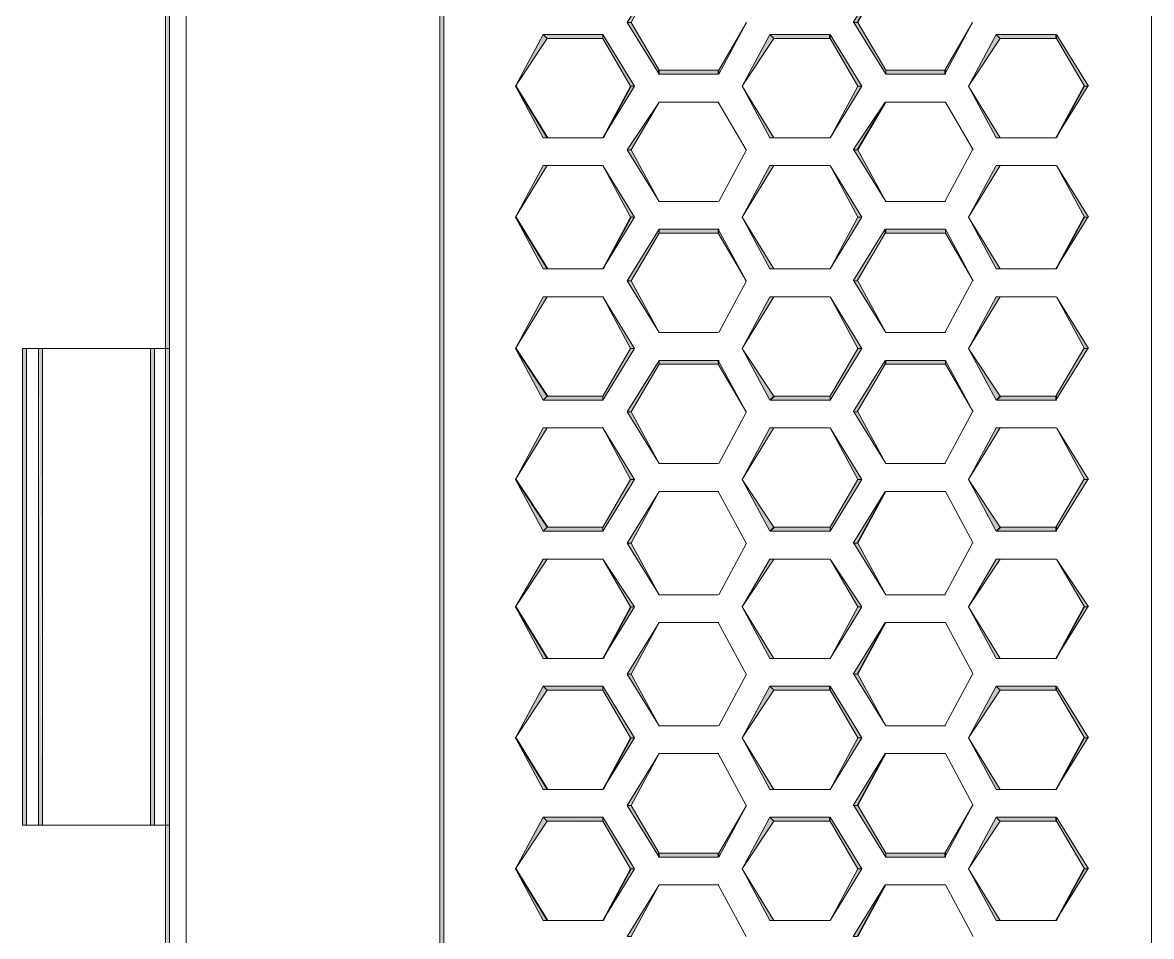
# Model space of a CAD drawing. Header units: millimetres. Extents: x 41 to 1635, y 11 to 1528.
# Drawn here: x 1229.4 to 1348.5, y 926.6 to 1023 of the extents above; entities that cross this region are included whole.
import ezdxf

# ---------------------------------------------------------------- set-up
doc = ezdxf.new("R2010")
doc.units = ezdxf.units.MM
doc.header["$LTSCALE"] = 8
for name, color, linetype in [('1', 7, 'CONTINUOUS'), ('PDF2_Geometry', 7, 'CONTINUOUS'), ('PDF2_Solid Fills', 7, 'CONTINUOUS')]:
    doc.layers.add(name, color=color, linetype=linetype)

# ---------------------------------------------------------------- blocks, each defined once
blk = doc.blocks.new('Sinee')
at = {"layer": 'PDF2_Geometry', "lineweight": 5}
for points in [[(0, 0), (-0.42, 0), (-0.42, -696.11), (0, -696.11)], [(1.75, -22.23), (1.75, -673.88)], [(1.75, -22.23), (1.75, -673.88)], [(28.93, -23.9), (28.52, -23.9), (28.52, -672.21), (28.93, -672.21)], [(103.58, -672.21), (103.58, -23.91)], [(103.58, -672.21), (103.58, -23.91)], [(48.29, -504.89), (48.71, -504.89), (51.65, -499.44)], [(48.71, -504.89), (51.65, -499.44)], [(72.13, -504.89), (72.55, -504.89), (75.48, -499.44)], [(72.62, -504.89), (75.55, -499.44)], [(51.65, -510.35), (51.65, -509.93), (48.71, -504.89), (48.29, -504.89)], [(60.88, -504.89), (57.94, -510.35)], [(60.88, -504.89), (57.94, -509.93), (57.94, -510.35)], [(75.55, -510.35), (75.55, -509.93), (72.62, -504.89), (72.2, -504.89)], [(84.71, -504.89), (81.77, -510.35)], [(84.71, -504.89), (81.77, -509.93), (81.77, -510.35)], [(36.48, -511.6), (39.42, -506.15)], [(36.48, -511.6), (39.84, -506.57), (39.42, -506.15)], [(39.42, -506.15), (39.84, -506.57), (45.71, -506.57), (45.71, -506.15)], [(45.71, -506.15), (45.71, -506.57), (48.64, -511.6), (49.06, -511.6)], [(60.39, -511.6), (63.32, -506.15)], [(60.39, -511.6), (63.74, -506.57), (63.32, -506.15)], [(63.32, -506.15), (63.74, -506.57), (69.61, -506.57), (69.61, -506.15)], [(69.68, -506.15), (69.68, -506.57), (72.62, -511.6), (73.04, -511.6)], [(84.29, -511.6), (87.22, -506.15)], [(84.29, -511.6), (87.64, -506.57), (87.22, -506.15)], [(87.22, -506.15), (87.64, -506.57), (93.51, -506.57), (93.51, -506.15)], [(93.58, -506.15), (93.58, -506.57), (96.52, -511.6), (96.94, -511.6)], [(51.58, -510.35), (57.87, -510.35), (57.87, -509.93), (51.58, -509.93)], [(75.55, -510.35), (81.84, -510.35), (81.84, -509.93), (75.55, -509.93)], [(39.42, -517.05), (39.84, -517.05), (36.48, -511.6)], [(39.91, -517.05), (36.55, -511.6)], [(49.06, -511.6), (48.64, -511.6), (45.71, -517.05)], [(48.71, -511.6), (45.78, -517.05)], [(63.74, -517.05), (60.39, -511.6)], [(63.32, -517.05), (63.74, -517.05), (60.39, -511.6)], [(72.62, -511.6), (69.68, -517.05)], [(73.04, -511.6), (72.62, -511.6), (69.68, -517.05)], [(87.64, -517.05), (84.29, -511.6)], [(87.22, -517.05), (87.64, -517.05), (84.29, -511.6)], [(96.87, -511.6), (96.45, -511.6), (93.51, -517.05)], [(96.52, -511.6), (93.58, -517.05)], [(48.29, -518.31), (48.71, -518.31), (51.65, -513.28)], [(48.71, -518.31), (51.65, -513.28)], [(51.65, -513.28), (57.94, -513.28)], [(51.65, -513.28), (57.94, -513.28)], [(57.87, -513.28), (60.81, -518.31)], [(57.87, -513.28), (60.81, -518.31)], [(72.13, -518.31), (72.55, -518.31), (75.48, -513.28)], [(72.62, -518.31), (75.55, -513.28)], [(75.55, -513.28), (81.84, -513.28)], [(75.55, -513.28), (81.84, -513.28)], [(81.84, -513.28), (84.78, -518.31)], [(81.84, -513.28), (84.78, -518.31)], [(45.71, -517.05), (39.42, -517.05)], [(45.71, -517.05), (39.42, -517.05), (39.84, -517.05)], [(69.68, -517.05), (63.39, -517.05)], [(69.68, -517.05), (63.39, -517.05), (63.81, -517.05)], [(93.58, -517.05), (87.29, -517.05)], [(93.58, -517.05), (87.29, -517.05), (87.71, -517.05)], [(51.65, -523.76), (48.29, -518.31)], [(51.65, -523.76), (48.71, -518.31), (48.29, -518.31)], [(60.88, -518.31), (57.94, -523.76)], [(60.88, -518.31), (57.94, -523.76)], [(75.55, -523.76), (72.2, -518.31)], [(75.55, -523.76), (72.62, -518.31), (72.2, -518.31)], [(84.71, -518.31), (81.77, -523.76)], [(84.71, -518.31), (81.77, -523.76)], [(36.48, -525.44), (39.42, -519.99)], [(36.48, -525.44), (39.84, -519.99), (39.42, -519.99)], [(39.42, -519.99), (45.71, -519.99)], [(39.91, -519.99), (45.78, -519.99)], [(45.71, -519.99), (49.06, -525.44)], [(45.71, -519.99), (48.64, -525.44), (49.06, -525.44)], [(60.39, -525.44), (63.32, -519.99)], [(60.39, -525.44), (63.74, -519.99), (63.32, -519.99)], [(63.32, -519.99), (69.61, -519.99)], [(63.74, -519.99), (69.61, -519.99)], [(69.68, -519.99), (73.04, -525.44)], [(69.68, -519.99), (72.62, -525.44), (73.04, -525.44)], [(84.29, -525.44), (87.22, -519.99)], [(84.29, -525.44), (87.64, -519.99), (87.22, -519.99)], [(87.22, -519.99), (93.51, -519.99)], [(87.64, -519.99), (93.51, -519.99)], [(93.58, -519.99), (96.94, -525.44)], [(93.58, -519.99), (96.52, -525.44), (96.94, -525.44)], [(57.87, -523.76), (51.58, -523.76)], [(57.87, -523.76), (51.58, -523.76)], [(81.84, -523.76), (75.55, -523.76)], [(81.84, -523.76), (75.55, -523.76)], [(39.42, -530.89), (39.84, -530.89), (36.48, -525.44)], [(39.91, -530.89), (36.55, -525.44)], [(49.06, -525.44), (48.64, -525.44), (45.71, -530.89)], [(48.71, -525.44), (45.78, -530.89)], [(63.74, -530.89), (60.39, -525.44)], [(63.32, -530.89), (63.74, -530.89), (60.39, -525.44)], [(72.62, -525.44), (69.68, -530.89)], [(73.04, -525.44), (72.62, -525.44), (69.68, -530.89)], [(87.64, -530.89), (84.29, -525.44)], [(87.22, -530.89), (87.64, -530.89), (84.29, -525.44)], [(96.87, -525.44), (96.45, -525.44), (93.51, -530.89)], [(96.52, -525.44), (93.58, -530.89)], [(48.29, -532.15), (48.71, -532.15), (51.65, -527.12), (51.65, -526.7)], [(57.94, -526.7), (51.65, -526.7), (51.65, -527.12), (57.94, -527.12)], [(57.87, -526.7), (57.87, -527.12), (60.81, -532.15)], [(57.87, -527.12), (60.81, -532.15)], [(72.13, -532.15), (72.55, -532.15), (75.48, -527.12), (75.48, -526.7)], [(81.84, -526.7), (75.55, -526.7), (75.55, -527.12), (81.84, -527.12)], [(81.84, -526.7), (81.84, -527.12), (84.78, -532.15)], [(81.84, -527.12), (84.78, -532.15)], [(45.71, -530.89), (39.42, -530.89)], [(45.71, -530.89), (39.42, -530.89), (39.84, -530.89)], [(69.68, -530.89), (63.39, -530.89)], [(69.68, -530.89), (63.39, -530.89), (63.81, -530.89)], [(93.58, -530.89), (87.29, -530.89)], [(93.58, -530.89), (87.29, -530.89), (87.71, -530.89)], [(51.65, -537.6), (48.29, -532.15)], [(51.65, -537.6), (48.71, -532.15), (48.29, -532.15)], [(60.88, -532.15), (57.94, -537.6)], [(60.88, -532.15), (57.94, -537.6)], [(75.55, -537.6), (72.2, -532.15)], [(75.55, -537.6), (72.62, -532.15), (72.2, -532.15)], [(84.71, -532.15), (81.77, -537.6)], [(84.71, -532.15), (81.77, -537.6)], [(36.48, -539.28), (39.42, -533.83)], [(36.48, -539.28), (39.84, -533.83), (39.42, -533.83)], [(39.42, -533.83), (45.71, -533.83)], [(39.91, -533.83), (45.78, -533.83)], [(45.71, -533.83), (49.06, -539.28)], [(45.71, -533.83), (48.64, -539.28), (49.06, -539.28)], [(60.39, -539.28), (63.32, -533.83)], [(60.39, -539.28), (63.74, -533.83), (63.32, -533.83)], [(63.32, -533.83), (69.61, -533.83)], [(63.74, -533.83), (69.61, -533.83)], [(69.68, -533.83), (73.04, -539.28)], [(69.68, -533.83), (72.62, -539.28), (73.04, -539.28)], [(84.29, -539.28), (87.22, -533.83)], [(84.29, -539.28), (87.64, -533.83), (87.22, -533.83)], [(87.22, -533.83), (93.51, -533.83)], [(87.64, -533.83), (93.51, -533.83)], [(93.58, -533.83), (96.94, -539.28)], [(93.58, -533.83), (96.52, -539.28), (96.94, -539.28)], [(57.87, -537.6), (51.58, -537.6)], [(57.87, -537.6), (51.58, -537.6)], [(81.84, -537.6), (75.55, -537.6)], [(81.84, -537.6), (75.55, -537.6)], [(-15.52, -589.6), (-15.1, -589.6), (-15.1, -539.28), (-15.52, -539.28)], [(-15.1, -539.28), (0, -539.28)], [(-15.1, -539.28), (0, -539.28)], [(-13.84, -589.6), (-13.42, -589.6), (-13.42, -539.28), (-13.84, -539.28)], [(-2.03, -589.6), (-1.61, -589.6), (-1.61, -539.28), (-2.03, -539.28)], [(39.42, -544.73), (39.84, -544.31), (36.48, -539.28)], [(39.91, -544.31), (36.55, -539.28)], [(49.06, -539.28), (48.64, -539.28), (45.71, -544.31), (45.71, -544.73)], [(63.74, -544.31), (60.39, -539.28)], [(63.32, -544.73), (63.74, -544.31), (60.39, -539.28)], [(73.04, -539.28), (72.62, -539.28), (69.68, -544.31), (69.68, -544.73)], [(87.64, -544.31), (84.29, -539.28)], [(87.22, -544.73), (87.64, -544.31), (84.29, -539.28)], [(96.87, -539.28), (96.45, -539.28), (93.51, -544.31), (93.51, -544.73)], [(48.29, -545.99), (48.71, -545.99), (51.65, -540.96), (51.65, -540.54)], [(57.94, -540.54), (51.65, -540.54), (51.65, -540.96), (57.94, -540.96)], [(57.87, -540.54), (57.87, -540.96), (60.81, -545.99)], [(72.13, -545.99), (72.55, -545.99), (75.48, -540.96), (75.48, -540.54)], [(81.84, -540.54), (75.55, -540.54), (75.55, -540.96), (81.84, -540.96)], [(81.84, -540.54), (81.84, -540.96), (84.78, -545.99)], [(57.87, -540.96), (60.81, -545.99)], [(81.84, -540.96), (84.78, -545.99)], [(45.71, -544.73), (45.71, -544.31), (39.84, -544.31), (39.42, -544.73)], [(69.68, -544.73), (69.68, -544.31), (63.81, -544.31), (63.39, -544.73)], [(93.58, -544.73), (93.58, -544.31), (87.71, -544.31), (87.29, -544.73)], [(51.65, -551.44), (48.29, -545.99)], [(51.65, -551.44), (48.71, -545.99), (48.29, -545.99)], [(60.88, -545.99), (57.94, -551.44)], [(60.88, -545.99), (57.94, -551.44)], [(75.55, -551.44), (72.2, -545.99)], [(75.55, -551.44), (72.62, -545.99), (72.2, -545.99)], [(84.71, -545.99), (81.77, -551.44)], [(84.71, -545.99), (81.77, -551.44)], [(36.48, -553.12), (39.42, -547.67)], [(36.48, -553.12), (39.84, -547.67), (39.42, -547.67)], [(39.42, -547.67), (45.71, -547.67)], [(39.91, -547.67), (45.78, -547.67)], [(45.71, -547.67), (49.06, -553.12)], [(45.71, -547.67), (48.64, -553.12), (49.06, -553.12)], [(60.39, -553.12), (63.32, -547.67)], [(60.39, -553.12), (63.74, -547.67), (63.32, -547.67)], [(63.32, -547.67), (69.61, -547.67)], [(63.74, -547.67), (69.61, -547.67)], [(69.68, -547.67), (73.04, -553.12)], [(69.68, -547.67), (72.62, -553.12), (73.04, -553.12)], [(84.29, -553.12), (87.22, -547.67)], [(84.29, -553.12), (87.64, -547.67), (87.22, -547.67)], [(87.22, -547.67), (93.51, -547.67)], [(87.64, -547.67), (93.51, -547.67)], [(93.58, -547.67), (96.94, -553.12)], [(93.58, -547.67), (96.52, -553.12), (96.94, -553.12)], [(57.87, -551.44), (51.58, -551.44)], [(57.87, -551.44), (51.58, -551.44)], [(81.84, -551.44), (75.55, -551.44)], [(81.84, -551.44), (75.55, -551.44)], [(39.42, -558.57), (39.84, -558.15), (36.48, -553.12)], [(39.91, -558.15), (36.55, -553.12)], [(49.06, -553.12), (48.64, -553.12), (45.71, -558.15), (45.71, -558.57)], [(63.74, -558.15), (60.39, -553.12)], [(63.32, -558.57), (63.74, -558.15), (60.39, -553.12)], [(73.04, -553.12), (72.62, -553.12), (69.68, -558.15), (69.68, -558.57)], [(87.64, -558.15), (84.29, -553.12)], [(87.22, -558.57), (87.64, -558.15), (84.29, -553.12)], [(96.87, -553.12), (96.45, -553.12), (93.51, -558.15), (93.51, -558.57)], [(48.29, -559.83), (48.71, -559.83), (51.65, -554.38)], [(48.71, -559.83), (51.65, -554.38)], [(51.65, -554.38), (57.94, -554.38)], [(51.65, -554.38), (57.94, -554.38)], [(57.87, -554.38), (60.81, -559.83)], [(57.87, -554.38), (60.81, -559.83)], [(72.13, -559.83), (72.55, -559.83), (75.48, -554.38)], [(72.62, -559.83), (75.55, -554.38)], [(75.55, -554.38), (81.84, -554.38)], [(75.55, -554.38), (81.84, -554.38)], [(81.84, -554.38), (84.78, -559.83)], [(81.84, -554.38), (84.78, -559.83)], [(45.71, -558.57), (45.71, -558.15), (39.84, -558.15), (39.42, -558.57)], [(69.68, -558.57), (69.68, -558.15), (63.81, -558.15), (63.39, -558.57)], [(93.58, -558.57), (93.58, -558.15), (87.71, -558.15), (87.29, -558.57)], [(51.65, -565.28), (48.29, -559.83)], [(51.65, -565.28), (48.71, -559.83), (48.29, -559.83)], [(60.88, -559.83), (57.94, -565.28)], [(60.88, -559.83), (57.94, -565.28)], [(75.55, -565.28), (72.2, -559.83)], [(75.55, -565.28), (72.62, -559.83), (72.2, -559.83)], [(84.71, -559.83), (81.77, -565.28)], [(84.71, -559.83), (81.77, -565.28)], [(36.48, -566.54), (39.42, -561.51)], [(36.48, -566.54), (39.84, -561.51), (39.42, -561.51)], [(39.42, -561.51), (45.71, -561.51)], [(39.91, -561.51), (45.78, -561.51)], [(45.71, -561.51), (49.06, -566.54)], [(45.71, -561.51), (48.64, -566.54), (49.06, -566.54)], [(60.39, -566.54), (63.32, -561.51)], [(60.39, -566.54), (63.74, -561.51), (63.32, -561.51)], [(63.32, -561.51), (69.61, -561.51)], [(63.74, -561.51), (69.61, -561.51)], [(69.68, -561.51), (73.04, -566.54)], [(69.68, -561.51), (72.62, -566.54), (73.04, -566.54)], [(84.29, -566.54), (87.22, -561.51)], [(84.29, -566.54), (87.64, -561.51), (87.22, -561.51)], [(87.22, -561.51), (93.51, -561.51)], [(87.64, -561.51), (93.51, -561.51)], [(93.58, -561.51), (96.94, -566.54)], [(93.58, -561.51), (96.52, -566.54), (96.94, -566.54)], [(57.87, -565.28), (51.58, -565.28)], [(57.87, -565.28), (51.58, -565.28)], [(81.84, -565.28), (75.55, -565.28)], [(81.84, -565.28), (75.55, -565.28)], [(39.42, -571.99), (39.84, -571.99), (36.48, -566.54)], [(39.91, -571.99), (36.55, -566.54)], [(49.06, -566.54), (48.64, -566.54), (45.71, -571.99)], [(48.71, -566.54), (45.78, -571.99)], [(63.74, -571.99), (60.39, -566.54)], [(63.32, -571.99), (63.74, -571.99), (60.39, -566.54)], [(72.62, -566.54), (69.68, -571.99)], [(73.04, -566.54), (72.62, -566.54), (69.68, -571.99)], [(87.64, -571.99), (84.29, -566.54)], [(87.22, -571.99), (87.64, -571.99), (84.29, -566.54)], [(96.87, -566.54), (96.45, -566.54), (93.51, -571.99)], [(96.52, -566.54), (93.58, -571.99)], [(48.29, -573.67), (48.71, -573.67), (51.65, -568.22)], [(48.71, -573.67), (51.65, -568.22)], [(51.65, -568.22), (57.94, -568.22)], [(51.65, -568.22), (57.94, -568.22)], [(57.87, -568.22), (60.81, -573.67)], [(57.87, -568.22), (60.81, -573.67)], [(72.13, -573.67), (72.55, -573.67), (75.48, -568.22)], [(72.62, -573.67), (75.55, -568.22)], [(75.55, -568.22), (81.84, -568.22)], [(75.55, -568.22), (81.84, -568.22)], [(81.84, -568.22), (84.78, -573.67)], [(81.84, -568.22), (84.78, -573.67)], [(45.71, -571.99), (39.42, -571.99)], [(45.71, -571.99), (39.42, -571.99), (39.84, -571.99)], [(69.68, -571.99), (63.39, -571.99)], [(69.68, -571.99), (63.39, -571.99), (63.81, -571.99)], [(93.58, -571.99), (87.29, -571.99)], [(93.58, -571.99), (87.29, -571.99), (87.71, -571.99)], [(51.65, -579.12), (48.29, -573.67)], [(51.65, -579.12), (48.71, -573.67), (48.29, -573.67)], [(60.88, -573.67), (57.94, -579.12)], [(60.88, -573.67), (57.94, -579.12)], [(75.55, -579.12), (72.2, -573.67)], [(75.55, -579.12), (72.62, -573.67), (72.2, -573.67)], [(84.71, -573.67), (81.77, -579.12)], [(84.71, -573.67), (81.77, -579.12)], [(36.48, -580.38), (39.42, -574.92)], [(36.48, -580.38), (39.84, -575.34), (39.42, -574.92)], [(39.42, -574.92), (39.84, -575.34), (45.71, -575.34), (45.71, -574.92)], [(45.71, -574.92), (45.71, -575.34), (48.64, -580.38), (49.06, -580.38)], [(60.39, -580.38), (63.32, -574.92)], [(60.39, -580.38), (63.74, -575.34), (63.32, -574.92)], [(63.32, -574.92), (63.74, -575.34), (69.61, -575.34), (69.61, -574.92)], [(69.68, -574.92), (69.68, -575.34), (72.62, -580.38), (73.04, -580.38)], [(84.29, -580.38), (87.22, -574.92)], [(84.29, -580.38), (87.64, -575.34), (87.22, -574.92)], [(87.22, -574.92), (87.64, -575.34), (93.51, -575.34), (93.51, -574.92)], [(93.58, -574.92), (93.58, -575.34), (96.52, -580.38), (96.94, -580.38)], [(57.87, -579.12), (51.58, -579.12)], [(57.87, -579.12), (51.58, -579.12)], [(81.84, -579.12), (75.55, -579.12)], [(81.84, -579.12), (75.55, -579.12)], [(39.42, -585.83), (39.84, -585.83), (36.48, -580.38)], [(39.91, -585.83), (36.55, -580.38)], [(49.06, -580.38), (48.64, -580.38), (45.71, -585.83)], [(48.71, -580.38), (45.78, -585.83)], [(63.74, -585.83), (60.39, -580.38)], [(63.32, -585.83), (63.74, -585.83), (60.39, -580.38)], [(72.62, -580.38), (69.68, -585.83)], [(73.04, -580.38), (72.62, -580.38), (69.68, -585.83)], [(87.64, -585.83), (84.29, -580.38)], [(87.22, -585.83), (87.64, -585.83), (84.29, -580.38)], [(96.87, -580.38), (96.45, -580.38), (93.51, -585.83)], [(96.52, -580.38), (93.58, -585.83)], [(48.29, -587.51), (48.71, -587.51), (51.65, -582.05)], [(48.71, -587.51), (51.65, -582.05)], [(51.65, -582.05), (57.94, -582.05)], [(51.65, -582.05), (57.94, -582.05)], [(57.87, -582.05), (60.81, -587.51)], [(57.87, -582.05), (60.81, -587.51)], [(72.13, -587.51), (72.55, -587.51), (75.48, -582.05)], [(72.62, -587.51), (75.55, -582.05)], [(75.55, -582.05), (81.84, -582.05)], [(75.55, -582.05), (81.84, -582.05)], [(81.84, -582.05), (84.78, -587.51)], [(81.84, -582.05), (84.78, -587.51)], [(45.71, -585.83), (39.42, -585.83)], [(45.71, -585.83), (39.42, -585.83), (39.84, -585.83)], [(69.68, -585.83), (63.39, -585.83)], [(69.68, -585.83), (63.39, -585.83), (63.81, -585.83)], [(93.58, -585.83), (87.29, -585.83)], [(93.58, -585.83), (87.29, -585.83), (87.71, -585.83)], [(51.65, -592.96), (51.65, -592.54), (48.71, -587.51), (48.29, -587.51)], [(60.88, -587.51), (57.94, -592.96)], [(60.88, -587.51), (57.94, -592.54), (57.94, -592.96)], [(75.55, -592.96), (75.55, -592.54), (72.62, -587.51), (72.2, -587.51)], [(84.71, -587.51), (81.77, -592.96)], [(84.71, -587.51), (81.77, -592.54), (81.77, -592.96)], [(36.48, -594.21), (39.42, -588.76)], [(36.48, -594.21), (39.84, -589.18), (39.42, -588.76)], [(39.42, -588.76), (39.84, -589.18), (45.71, -589.18), (45.71, -588.76)], [(45.71, -588.76), (45.71, -589.18), (48.64, -594.21), (49.06, -594.21)], [(60.39, -594.21), (63.32, -588.76)], [(60.39, -594.21), (63.74, -589.18), (63.32, -588.76)], [(63.32, -588.76), (63.74, -589.18), (69.61, -589.18), (69.61, -588.76)], [(69.68, -588.76), (69.68, -589.18), (72.62, -594.21), (73.04, -594.21)], [(84.29, -594.21), (87.22, -588.76)], [(84.29, -594.21), (87.64, -589.18), (87.22, -588.76)], [(87.22, -588.76), (87.64, -589.18), (93.51, -589.18), (93.51, -588.76)], [(93.58, -588.76), (93.58, -589.18), (96.52, -594.21), (96.94, -594.21)], [(0, -589.6), (-15.1, -589.6)], [(0, -589.6), (-15.1, -589.6)], [(51.58, -592.96), (57.87, -592.96), (57.87, -592.54), (51.58, -592.54)], [(75.55, -592.96), (81.84, -592.96), (81.84, -592.54), (75.55, -592.54)], [(39.42, -599.67), (39.84, -599.67), (36.48, -594.21)], [(39.91, -599.67), (36.55, -594.21)], [(49.06, -594.21), (48.64, -594.21), (45.71, -599.67)], [(48.71, -594.21), (45.78, -599.67)], [(63.74, -599.67), (60.39, -594.21)], [(63.32, -599.67), (63.74, -599.67), (60.39, -594.21)], [(72.62, -594.21), (69.68, -599.67)], [(73.04, -594.21), (72.62, -594.21), (69.68, -599.67)], [(87.64, -599.67), (84.29, -594.21)], [(87.22, -599.67), (87.64, -599.67), (84.29, -594.21)], [(96.87, -594.21), (96.45, -594.21), (93.51, -599.67)], [(96.52, -594.21), (93.58, -599.67)], [(48.29, -601.34), (48.71, -601.34), (51.65, -595.89)], [(48.71, -601.34), (51.65, -595.89)], [(51.65, -595.89), (57.94, -595.89)], [(51.65, -595.89), (57.94, -595.89)], [(57.87, -595.89), (60.81, -601.34)], [(57.87, -595.89), (60.81, -601.34)], [(72.13, -601.34), (72.55, -601.34), (75.48, -595.89)], [(72.62, -601.34), (75.55, -595.89)], [(75.55, -595.89), (81.84, -595.89)], [(75.55, -595.89), (81.84, -595.89)], [(81.84, -595.89), (84.78, -601.34)], [(81.84, -595.89), (84.78, -601.34)], [(45.71, -599.67), (39.42, -599.67)], [(45.71, -599.67), (39.42, -599.67), (39.84, -599.67)], [(69.68, -599.67), (63.39, -599.67)], [(69.68, -599.67), (63.39, -599.67), (63.81, -599.67)], [(93.58, -599.67), (87.29, -599.67)], [(93.58, -599.67), (87.29, -599.67), (87.71, -599.67)]]:
    blk.add_lwpolyline(points, close=True, dxfattribs=at)
for points in [[(1.75, -22.23), (1.75, -673.88), (1.75, -22.23)], [(103.58, -672.21), (103.58, -23.91), (103.58, -672.21)], [(51.65, -513.28), (57.94, -513.28), (51.65, -513.28)], [(57.87, -513.28), (60.81, -518.31), (57.87, -513.28)], [(75.55, -513.28), (81.84, -513.28), (75.55, -513.28)], [(81.84, -513.28), (84.78, -518.31), (81.84, -513.28)], [(45.71, -517.05), (39.42, -517.05), (45.71, -517.05)], [(69.68, -517.05), (63.39, -517.05), (69.68, -517.05)], [(93.58, -517.05), (87.29, -517.05), (93.58, -517.05)], [(60.88, -518.31), (57.94, -523.76), (60.88, -518.31)], [(84.71, -518.31), (81.77, -523.76), (84.71, -518.31)], [(39.42, -519.99), (45.71, -519.99), (39.42, -519.99)], [(63.32, -519.99), (69.61, -519.99), (63.32, -519.99)], [(87.22, -519.99), (93.51, -519.99), (87.22, -519.99)], [(57.87, -523.76), (51.58, -523.76), (57.87, -523.76)], [(81.84, -523.76), (75.55, -523.76), (81.84, -523.76)], [(45.71, -530.89), (39.42, -530.89), (45.71, -530.89)], [(69.68, -530.89), (63.39, -530.89), (69.68, -530.89)], [(93.58, -530.89), (87.29, -530.89), (93.58, -530.89)], [(60.88, -532.15), (57.94, -537.6), (60.88, -532.15)], [(84.71, -532.15), (81.77, -537.6), (84.71, -532.15)], [(39.42, -533.83), (45.71, -533.83), (39.42, -533.83)], [(63.32, -533.83), (69.61, -533.83), (63.32, -533.83)], [(87.22, -533.83), (93.51, -533.83), (87.22, -533.83)], [(57.87, -537.6), (51.58, -537.6), (57.87, -537.6)], [(81.84, -537.6), (75.55, -537.6), (81.84, -537.6)], [(-15.1, -539.28), (0, -539.28), (-15.1, -539.28)], [(60.88, -545.99), (57.94, -551.44), (60.88, -545.99)], [(84.71, -545.99), (81.77, -551.44), (84.71, -545.99)], [(39.42, -547.67), (45.71, -547.67), (39.42, -547.67)], [(63.32, -547.67), (69.61, -547.67), (63.32, -547.67)], [(87.22, -547.67), (93.51, -547.67), (87.22, -547.67)], [(57.87, -551.44), (51.58, -551.44), (57.87, -551.44)], [(81.84, -551.44), (75.55, -551.44), (81.84, -551.44)], [(51.65, -554.38), (57.94, -554.38), (51.65, -554.38)], [(57.87, -554.38), (60.81, -559.83), (57.87, -554.38)], [(75.55, -554.38), (81.84, -554.38), (75.55, -554.38)], [(81.84, -554.38), (84.78, -559.83), (81.84, -554.38)], [(60.88, -559.83), (57.94, -565.28), (60.88, -559.83)], [(84.71, -559.83), (81.77, -565.28), (84.71, -559.83)], [(39.42, -561.51), (45.71, -561.51), (39.42, -561.51)], [(63.32, -561.51), (69.61, -561.51), (63.32, -561.51)], [(87.22, -561.51), (93.51, -561.51), (87.22, -561.51)], [(57.87, -565.28), (51.58, -565.28), (57.87, -565.28)], [(81.84, -565.28), (75.55, -565.28), (81.84, -565.28)], [(51.65, -568.22), (57.94, -568.22), (51.65, -568.22)], [(57.87, -568.22), (60.81, -573.67), (57.87, -568.22)], [(75.55, -568.22), (81.84, -568.22), (75.55, -568.22)], [(81.84, -568.22), (84.78, -573.67), (81.84, -568.22)], [(45.71, -571.99), (39.42, -571.99), (45.71, -571.99)], [(69.68, -571.99), (63.39, -571.99), (69.68, -571.99)], [(93.58, -571.99), (87.29, -571.99), (93.58, -571.99)], [(60.88, -573.67), (57.94, -579.12), (60.88, -573.67)], [(84.71, -573.67), (81.77, -579.12), (84.71, -573.67)], [(57.87, -579.12), (51.58, -579.12), (57.87, -579.12)], [(81.84, -579.12), (75.55, -579.12), (81.84, -579.12)], [(51.65, -582.05), (57.94, -582.05), (51.65, -582.05)], [(57.87, -582.05), (60.81, -587.51), (57.87, -582.05)], [(75.55, -582.05), (81.84, -582.05), (75.55, -582.05)], [(81.84, -582.05), (84.78, -587.51), (81.84, -582.05)], [(45.71, -585.83), (39.42, -585.83), (45.71, -585.83)], [(69.68, -585.83), (63.39, -585.83), (69.68, -585.83)], [(93.58, -585.83), (87.29, -585.83), (93.58, -585.83)], [(0, -589.6), (-15.1, -589.6), (0, -589.6)], [(51.65, -595.89), (57.94, -595.89), (51.65, -595.89)], [(57.87, -595.89), (60.81, -601.34), (57.87, -595.89)], [(75.55, -595.89), (81.84, -595.89), (75.55, -595.89)], [(81.84, -595.89), (84.78, -601.34), (81.84, -595.89)], [(45.71, -599.67), (39.42, -599.67), (45.71, -599.67)], [(69.68, -599.67), (63.39, -599.67), (69.68, -599.67)], [(93.58, -599.67), (87.29, -599.67), (93.58, -599.67)]]:
    blk.add_lwpolyline(points, dxfattribs=at)
at = {"layer": 'PDF2_Solid Fills', "lineweight": 5, "transparency": 33554559}
for points in [[(0, 0), (-0.42, 0), (0, -696.11)], [(-0.35, 0), (0.07, -696.11), (-0.35, -696.11)], [(28.93, -23.9), (28.52, -23.9), (28.93, -672.21)], [(28.59, -23.9), (29, -672.21), (28.59, -672.21)], [(48.29, -504.89), (48.71, -504.89), (51.65, -499.44)], [(72.13, -504.89), (72.55, -504.89), (75.48, -499.44)], [(51.65, -510.35), (51.65, -509.93), (48.29, -504.89)], [(51.65, -509.93), (48.29, -504.89), (48.71, -504.89)], [(60.88, -504.89), (57.94, -510.35), (57.94, -509.93)], [(75.55, -510.35), (75.55, -509.93), (72.2, -504.89)], [(75.55, -509.93), (72.2, -504.89), (72.62, -504.89)], [(84.71, -504.89), (81.77, -510.35), (81.77, -509.93)], [(36.48, -511.6), (39.42, -506.15), (39.84, -506.57)], [(39.42, -506.15), (39.84, -506.57), (45.71, -506.15)], [(39.91, -506.57), (45.78, -506.15), (45.78, -506.57)], [(45.71, -506.15), (45.71, -506.57), (49.06, -511.6)], [(60.39, -511.6), (63.32, -506.15), (63.74, -506.57)], [(63.32, -506.15), (63.74, -506.57), (69.61, -506.15)], [(63.74, -506.57), (69.61, -506.15), (69.61, -506.57)], [(69.68, -506.15), (69.68, -506.57), (73.04, -511.6)], [(84.29, -511.6), (87.22, -506.15), (87.64, -506.57)], [(87.22, -506.15), (87.64, -506.57), (93.51, -506.15)], [(87.64, -506.57), (93.51, -506.15), (93.51, -506.57)], [(93.58, -506.15), (93.58, -506.57), (96.94, -511.6)], [(45.71, -506.57), (49.06, -511.6), (48.64, -511.6)], [(69.68, -506.57), (73.04, -511.6), (72.62, -511.6)], [(93.58, -506.57), (96.94, -511.6), (96.52, -511.6)], [(57.87, -510.35), (57.87, -509.93), (51.58, -510.35)], [(57.87, -509.93), (51.58, -510.35), (51.58, -509.93)], [(81.84, -510.35), (81.84, -509.93), (75.55, -510.35)], [(81.84, -509.93), (75.55, -510.35), (75.55, -509.93)], [(39.42, -517.05), (39.84, -517.05), (36.48, -511.6)], [(49.06, -511.6), (48.64, -511.6), (45.71, -517.05)], [(63.32, -517.05), (63.74, -517.05), (60.39, -511.6)], [(73.04, -511.6), (72.62, -511.6), (69.68, -517.05)], [(87.22, -517.05), (87.64, -517.05), (84.29, -511.6)], [(96.87, -511.6), (96.45, -511.6), (93.51, -517.05)], [(48.29, -518.31), (48.71, -518.31), (51.65, -513.28)], [(72.13, -518.31), (72.55, -518.31), (75.48, -513.28)], [(51.65, -523.76), (48.29, -518.31), (48.71, -518.31)], [(75.55, -523.76), (72.2, -518.31), (72.62, -518.31)], [(36.48, -525.44), (39.42, -519.99), (39.84, -519.99)], [(45.71, -519.99), (49.06, -525.44), (48.64, -525.44)], [(60.39, -525.44), (63.32, -519.99), (63.74, -519.99)], [(69.68, -519.99), (73.04, -525.44), (72.62, -525.44)], [(84.29, -525.44), (87.22, -519.99), (87.64, -519.99)], [(93.58, -519.99), (96.94, -525.44), (96.52, -525.44)], [(39.42, -530.89), (39.84, -530.89), (36.48, -525.44)], [(49.06, -525.44), (48.64, -525.44), (45.71, -530.89)], [(63.32, -530.89), (63.74, -530.89), (60.39, -525.44)], [(73.04, -525.44), (72.62, -525.44), (69.68, -530.89)], [(87.22, -530.89), (87.64, -530.89), (84.29, -525.44)], [(96.87, -525.44), (96.45, -525.44), (93.51, -530.89)], [(48.29, -532.15), (48.71, -532.15), (51.65, -526.7)], [(48.71, -532.15), (51.65, -526.7), (51.65, -527.12)], [(51.65, -526.7), (51.65, -527.12), (57.94, -526.7)], [(51.65, -527.12), (57.94, -526.7), (57.94, -527.12)], [(57.87, -526.7), (57.87, -527.12), (60.81, -532.15)], [(72.13, -532.15), (72.55, -532.15), (75.48, -526.7)], [(72.62, -532.15), (75.55, -526.7), (75.55, -527.12)], [(75.55, -526.7), (75.55, -527.12), (81.84, -526.7)], [(75.55, -527.12), (81.84, -526.7), (81.84, -527.12)], [(81.84, -526.7), (81.84, -527.12), (84.78, -532.15)], [(51.65, -537.6), (48.29, -532.15), (48.71, -532.15)], [(75.55, -537.6), (72.2, -532.15), (72.62, -532.15)], [(36.48, -539.28), (39.42, -533.83), (39.84, -533.83)], [(45.71, -533.83), (49.06, -539.28), (48.64, -539.28)], [(60.39, -539.28), (63.32, -533.83), (63.74, -533.83)], [(69.68, -533.83), (73.04, -539.28), (72.62, -539.28)], [(84.29, -539.28), (87.22, -533.83), (87.64, -533.83)], [(93.58, -533.83), (96.94, -539.28), (96.52, -539.28)], [(-15.52, -589.6), (-15.1, -589.6), (-15.52, -539.28)], [(-15.1, -589.6), (-15.52, -539.28), (-15.1, -539.28)], [(-13.84, -589.6), (-13.42, -589.6), (-13.84, -539.28)], [(-13.35, -589.6), (-13.77, -539.28), (-13.35, -539.28)], [(-2.03, -589.6), (-1.61, -589.6), (-2.03, -539.28)], [(-1.61, -589.6), (-2.03, -539.28), (-1.61, -539.28)], [(39.42, -544.73), (39.84, -544.31), (36.48, -539.28)], [(49.06, -539.28), (48.64, -539.28), (45.71, -544.73)], [(48.71, -539.28), (45.78, -544.73), (45.78, -544.31)], [(63.32, -544.73), (63.74, -544.31), (60.39, -539.28)], [(73.04, -539.28), (72.62, -539.28), (69.68, -544.73)], [(72.62, -539.28), (69.68, -544.73), (69.68, -544.31)], [(87.22, -544.73), (87.64, -544.31), (84.29, -539.28)], [(96.87, -539.28), (96.45, -539.28), (93.51, -544.73)], [(96.52, -539.28), (93.58, -544.73), (93.58, -544.31)], [(48.29, -545.99), (48.71, -545.99), (51.65, -540.54)], [(48.71, -545.99), (51.65, -540.54), (51.65, -540.96)], [(51.65, -540.54), (51.65, -540.96), (57.94, -540.54)], [(51.65, -540.96), (57.94, -540.54), (57.94, -540.96)], [(57.87, -540.54), (57.87, -540.96), (60.81, -545.99)], [(72.13, -545.99), (72.55, -545.99), (75.48, -540.54)], [(72.62, -545.99), (75.55, -540.54), (75.55, -540.96)], [(75.55, -540.54), (75.55, -540.96), (81.84, -540.54)], [(75.55, -540.96), (81.84, -540.54), (81.84, -540.96)], [(81.84, -540.54), (81.84, -540.96), (84.78, -545.99)], [(45.71, -544.73), (45.71, -544.31), (39.42, -544.73)], [(45.71, -544.31), (39.42, -544.73), (39.84, -544.31)], [(69.68, -544.73), (69.68, -544.31), (63.39, -544.73)], [(69.68, -544.31), (63.39, -544.73), (63.81, -544.31)], [(93.58, -544.73), (93.58, -544.31), (87.29, -544.73)], [(93.58, -544.31), (87.29, -544.73), (87.71, -544.31)], [(51.65, -551.44), (48.29, -545.99), (48.71, -545.99)], [(75.55, -551.44), (72.2, -545.99), (72.62, -545.99)], [(36.48, -553.12), (39.42, -547.67), (39.84, -547.67)], [(45.71, -547.67), (49.06, -553.12), (48.64, -553.12)], [(60.39, -553.12), (63.32, -547.67), (63.74, -547.67)], [(69.68, -547.67), (73.04, -553.12), (72.62, -553.12)], [(84.29, -553.12), (87.22, -547.67), (87.64, -547.67)], [(93.58, -547.67), (96.94, -553.12), (96.52, -553.12)], [(39.42, -558.57), (39.84, -558.15), (36.48, -553.12)], [(49.06, -553.12), (48.64, -553.12), (45.71, -558.57)], [(48.71, -553.12), (45.78, -558.57), (45.78, -558.15)], [(63.32, -558.57), (63.74, -558.15), (60.39, -553.12)], [(73.04, -553.12), (72.62, -553.12), (69.68, -558.57)], [(72.62, -553.12), (69.68, -558.57), (69.68, -558.15)], [(87.22, -558.57), (87.64, -558.15), (84.29, -553.12)], [(96.87, -553.12), (96.45, -553.12), (93.51, -558.57)], [(96.52, -553.12), (93.58, -558.57), (93.58, -558.15)], [(48.29, -559.83), (48.71, -559.83), (51.65, -554.38)], [(72.13, -559.83), (72.55, -559.83), (75.48, -554.38)], [(45.71, -558.57), (45.71, -558.15), (39.42, -558.57)], [(45.71, -558.15), (39.42, -558.57), (39.84, -558.15)], [(69.68, -558.57), (69.68, -558.15), (63.39, -558.57)], [(69.68, -558.15), (63.39, -558.57), (63.81, -558.15)], [(93.58, -558.57), (93.58, -558.15), (87.29, -558.57)], [(93.58, -558.15), (87.29, -558.57), (87.71, -558.15)], [(51.65, -565.28), (48.29, -559.83), (48.71, -559.83)], [(75.55, -565.28), (72.2, -559.83), (72.62, -559.83)], [(36.48, -566.54), (39.42, -561.51), (39.84, -561.51)], [(45.71, -561.51), (49.06, -566.54), (48.64, -566.54)], [(60.39, -566.54), (63.32, -561.51), (63.74, -561.51)], [(69.68, -561.51), (73.04, -566.54), (72.62, -566.54)], [(84.29, -566.54), (87.22, -561.51), (87.64, -561.51)], [(93.58, -561.51), (96.94, -566.54), (96.52, -566.54)], [(39.42, -571.99), (39.84, -571.99), (36.48, -566.54)], [(49.06, -566.54), (48.64, -566.54), (45.71, -571.99)], [(63.32, -571.99), (63.74, -571.99), (60.39, -566.54)], [(73.04, -566.54), (72.62, -566.54), (69.68, -571.99)], [(87.22, -571.99), (87.64, -571.99), (84.29, -566.54)], [(96.87, -566.54), (96.45, -566.54), (93.51, -571.99)], [(48.29, -573.67), (48.71, -573.67), (51.65, -568.22)], [(72.13, -573.67), (72.55, -573.67), (75.48, -568.22)], [(51.65, -579.12), (48.29, -573.67), (48.71, -573.67)], [(75.55, -579.12), (72.2, -573.67), (72.62, -573.67)], [(36.48, -580.38), (39.42, -574.92), (39.84, -575.34)], [(39.42, -574.92), (39.84, -575.34), (45.71, -574.92)], [(39.91, -575.34), (45.78, -574.92), (45.78, -575.34)], [(45.71, -574.92), (45.71, -575.34), (49.06, -580.38)], [(60.39, -580.38), (63.32, -574.92), (63.74, -575.34)], [(63.32, -574.92), (63.74, -575.34), (69.61, -574.92)], [(63.74, -575.34), (69.61, -574.92), (69.61, -575.34)], [(69.68, -574.92), (69.68, -575.34), (73.04, -580.38)], [(84.29, -580.38), (87.22, -574.92), (87.64, -575.34)], [(87.22, -574.92), (87.64, -575.34), (93.51, -574.92)], [(87.64, -575.34), (93.51, -574.92), (93.51, -575.34)], [(93.58, -574.92), (93.58, -575.34), (96.94, -580.38)], [(45.71, -575.34), (49.06, -580.38), (48.64, -580.38)], [(69.68, -575.34), (73.04, -580.38), (72.62, -580.38)], [(93.58, -575.34), (96.94, -580.38), (96.52, -580.38)], [(39.42, -585.83), (39.84, -585.83), (36.48, -580.38)], [(49.06, -580.38), (48.64, -580.38), (45.71, -585.83)], [(63.32, -585.83), (63.74, -585.83), (60.39, -580.38)], [(73.04, -580.38), (72.62, -580.38), (69.68, -585.83)], [(87.22, -585.83), (87.64, -585.83), (84.29, -580.38)], [(96.87, -580.38), (96.45, -580.38), (93.51, -585.83)], [(48.29, -587.51), (48.71, -587.51), (51.65, -582.05)], [(72.13, -587.51), (72.55, -587.51), (75.48, -582.05)], [(51.65, -592.96), (51.65, -592.54), (48.29, -587.51)], [(51.65, -592.54), (48.29, -587.51), (48.71, -587.51)], [(60.88, -587.51), (57.94, -592.96), (57.94, -592.54)], [(75.55, -592.96), (75.55, -592.54), (72.2, -587.51)], [(75.55, -592.54), (72.2, -587.51), (72.62, -587.51)], [(84.71, -587.51), (81.77, -592.96), (81.77, -592.54)], [(36.48, -594.21), (39.42, -588.76), (39.84, -589.18)], [(39.42, -588.76), (39.84, -589.18), (45.71, -588.76)], [(39.91, -589.18), (45.78, -588.76), (45.78, -589.18)], [(45.71, -588.76), (45.71, -589.18), (49.06, -594.21)], [(45.71, -589.18), (49.06, -594.21), (48.64, -594.21)], [(60.39, -594.21), (63.32, -588.76), (63.74, -589.18)], [(63.32, -588.76), (63.74, -589.18), (69.61, -588.76)], [(63.74, -589.18), (69.61, -588.76), (69.61, -589.18)], [(69.68, -588.76), (69.68, -589.18), (73.04, -594.21)], [(69.68, -589.18), (73.04, -594.21), (72.62, -594.21)], [(84.29, -594.21), (87.22, -588.76), (87.64, -589.18)], [(87.22, -588.76), (87.64, -589.18), (93.51, -588.76)], [(87.64, -589.18), (93.51, -588.76), (93.51, -589.18)], [(93.58, -588.76), (93.58, -589.18), (96.94, -594.21)], [(93.58, -589.18), (96.94, -594.21), (96.52, -594.21)], [(57.87, -592.96), (57.87, -592.54), (51.58, -592.96)], [(57.87, -592.54), (51.58, -592.96), (51.58, -592.54)], [(81.84, -592.96), (81.84, -592.54), (75.55, -592.96)], [(81.84, -592.54), (75.55, -592.96), (75.55, -592.54)], [(39.42, -599.67), (39.84, -599.67), (36.48, -594.21)], [(49.06, -594.21), (48.64, -594.21), (45.71, -599.67)], [(63.32, -599.67), (63.74, -599.67), (60.39, -594.21)], [(73.04, -594.21), (72.62, -594.21), (69.68, -599.67)], [(87.22, -599.67), (87.64, -599.67), (84.29, -594.21)], [(96.87, -594.21), (96.45, -594.21), (93.51, -599.67)], [(48.29, -601.34), (48.71, -601.34), (51.65, -595.89)], [(72.13, -601.34), (72.55, -601.34), (75.48, -595.89)]]:
    blk.add_solid(points, dxfattribs=at)

msp = doc.modelspace()

# ---------------------------------------------------------------- block references
at = {"layer": '1'}
msp.add_blockref('Sinee', (1244.92, 1527.93), dxfattribs=at)

doc.saveas('drawing.dxf')
